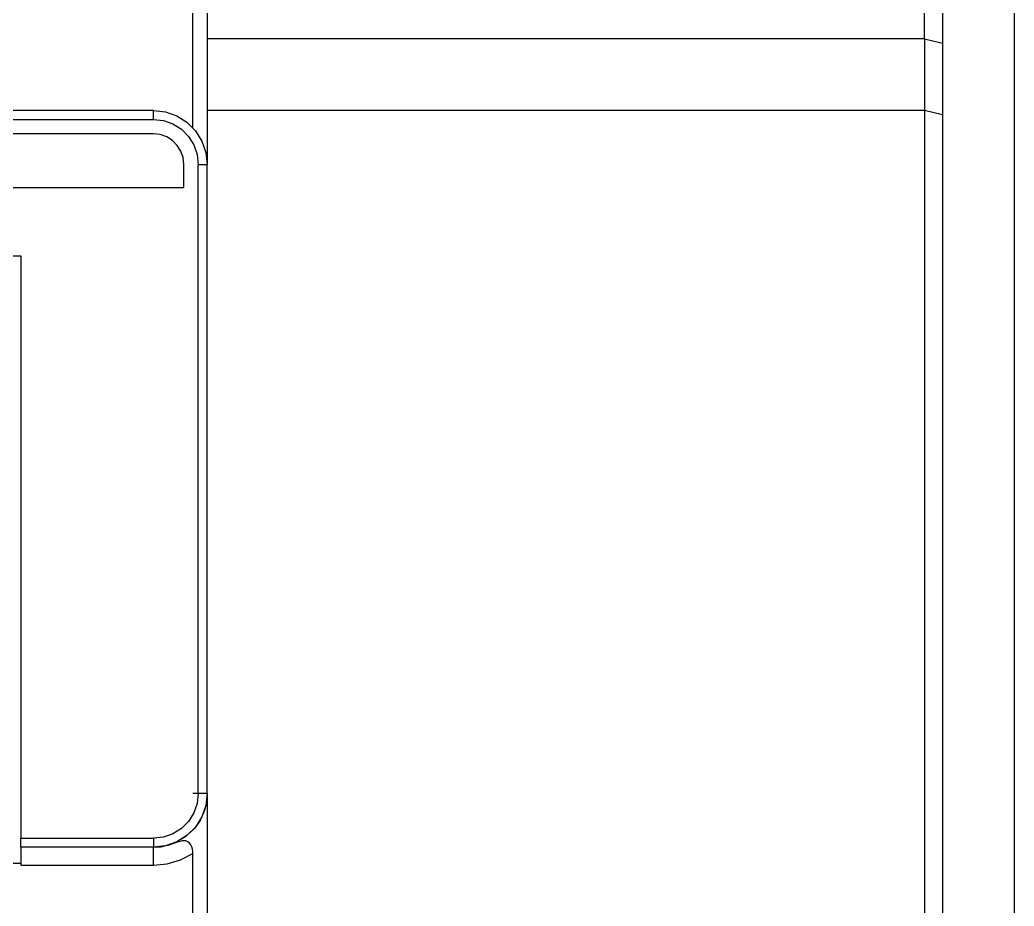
# Model space of a CAD drawing. Header units: millimetres. Extents: x 0 to 156, y 0 to 155.
# Drawn here: x 100.5 to 156, y 56.1 to 105.6 of the extents above; entities that cross this region are included whole.
import ezdxf

# ---------------------------------------------------------------- set-up
doc = ezdxf.new("R2010")
doc.units = ezdxf.units.MM

# ---------------------------------------------------------------- blocks, each defined once
blk = doc.blocks.new('CHINT_70dbcf6fe7c4519691b3c42ff544d895_FACE_0')
at = {"color": 7, "linetype": 'CONTINUOUS', "true_color": 0x40d9ff}
for p, q in [((151, 104.5), (111, 104.5)), ((151, 104.5), (152, 104.264)), ((151, 104.5), (151, 100.5)), ((152, 104.264), (152, 50.736)), ((152, 104.264), (152, 100.264)), ((151, 100.5), (111, 100.5)), ((151, 100.5), (151, 54.5)), ((152, 100.264), (151, 100.5)), ((152, 100.264), (152, 54.736)), ((111, 62.4), (111, 97.5)), ((110.5, 62.4), (110.2, 62.4)), ((109, 59.579), (109, 59.592)), ((109.2, 59.65), (109.249, 59.679))]:
    blk.add_line(p, q, dxfattribs=at)
for points in [[(152, 120.5), (152.546, 120.464), (153.046, 120.362), (153.798, 120.073), (154.495, 119.626), (154.953, 119.2), (155.351, 118.687), (155.645, 118.147), (155.821, 117.681), (155.949, 117.144), (156, 116.5), (156, 38.5), (155.957, 37.908), (155.848, 37.409), (155.614, 36.786), (155.364, 36.334), (154.893, 35.737), (154.307, 35.232), (153.62, 34.843), (152.866, 34.593), (152, 34.5)], [(110.2, 99.516), (110.2, 116.5), (111, 116.5), (111, 97.5)], [(151, 104.5), (151, 116.5), (152, 116.5), (152, 104.264)], [(108, 100.5), (48, 100.5), (48, 100), (108, 100), (108, 100.5)], [(108, 100.5), (108.668, 100.425), (109.302, 100.203), (109.87, 99.845), (110.345, 99.37), (110.703, 98.802), (110.925, 98.168), (111, 97.5)], [(108, 100), (108.556, 99.937), (109.085, 99.752), (109.559, 99.455), (109.955, 99.059), (110.252, 98.585), (110.437, 98.056), (110.5, 97.5)], [(63.5, 93.2), (67.075, 96.2), (109.7, 96.2), (109.7, 97.5), (109.657, 97.878), (109.532, 98.238), (109.329, 98.56), (109.06, 98.829), (108.738, 99.032), (108.378, 99.157), (108, 99.2), (48, 99.2), (47.622, 99.157), (47.262, 99.032), (46.94, 98.829), (46.671, 98.56), (46.468, 98.238), (46.343, 97.878), (46.3, 97.5), (46.3, 93.2), (63.5, 93.2)], [(111, 62.4), (110.5, 62.4), (110.5, 97.5), (111, 97.5)], [(55.4, 59.9), (55.4, 92.4), (100.6, 92.4), (100.6, 59.9)], [(111, 62.4), (110.925, 61.732), (110.703, 61.098), (110.345, 60.53), (109.87, 60.055), (109.302, 59.697), (108.668, 59.475), (108, 59.4)], [(110.5, 62.4), (110.437, 61.844), (110.252, 61.315), (109.955, 60.841), (109.559, 60.445), (109.085, 60.148), (108.556, 59.963), (108, 59.9)], [(111, 62.4), (111, 38.5), (110.2, 38.5), (110.2, 59.059)], [(111, 62.4), (110.954, 61.87), (110.93, 61.777)], [(110.897, 61.652), (110.834, 61.417), (110.75, 61.233)], [(110.649, 61.013), (110.598, 60.9), (110.411, 60.635)], [(110.32, 60.504), (110.285, 60.455), (110.027, 60.211)], [(100.6, 59.4), (100.6, 59.9), (108, 59.9), (108, 59.4), (100.6, 59.4)], [(109.842, 60.036), (109.798, 59.995), (109.532, 59.842)], [(100.6, 59.4), (100.6, 59.37), (100.6, 59.282), (100.6, 59.141), (100.6, 58.956), (100.6, 58.738), (100.6, 58.5)], [(108, 59.4), (108.41, 59.428), (108.598, 59.467)], [(108, 58.4), (108, 58.623), (108, 58.834), (108, 59.023), (108, 59.182), (108, 59.301), (108, 59.375), (108, 59.4)], [(108.715, 59.492), (108.813, 59.512), (109.2, 59.65)], [(110.2, 59.059), (110.195, 59.178), (110.18, 59.288), (110.145, 59.417), (110.089, 59.54), (110.015, 59.636), (109.924, 59.706), (109.798, 59.755), (109.594, 59.763), (109.2, 59.65)], [(108, 58.4), (108.772, 58.475), (109.514, 58.698), (110.2, 59.059)], [(100.6, 58.5), (91.1, 58.5), (91.1, 57.5), (88.9, 57.5), (88.9, 58.5), (81.1, 58.5), (81.1, 57.5), (74.9, 57.5), (74.9, 58.5), (67.1, 58.5), (67.1, 57.5), (64.9, 57.5), (64.9, 58.5), (55.4, 58.5)], [(100.6, 58.5), (100.6, 58.4), (108, 58.4)]]:
    blk.add_lwpolyline(points, dxfattribs=at)
blk = doc.blocks.new('CHINT_70dbcf6fe7c4519691b3c42ff544d895')
at = {"true_color": 0x40d9ff}
blk.add_blockref('CHINT_70dbcf6fe7c4519691b3c42ff544d895_FACE_0', (0, 0), dxfattribs=at)

msp = doc.modelspace()

# ---------------------------------------------------------------- block references
at = {"true_color": 0x40d9ff}
msp.add_blockref('CHINT_70dbcf6fe7c4519691b3c42ff544d895', (0, 0), dxfattribs=at)

doc.saveas('drawing.dxf')
